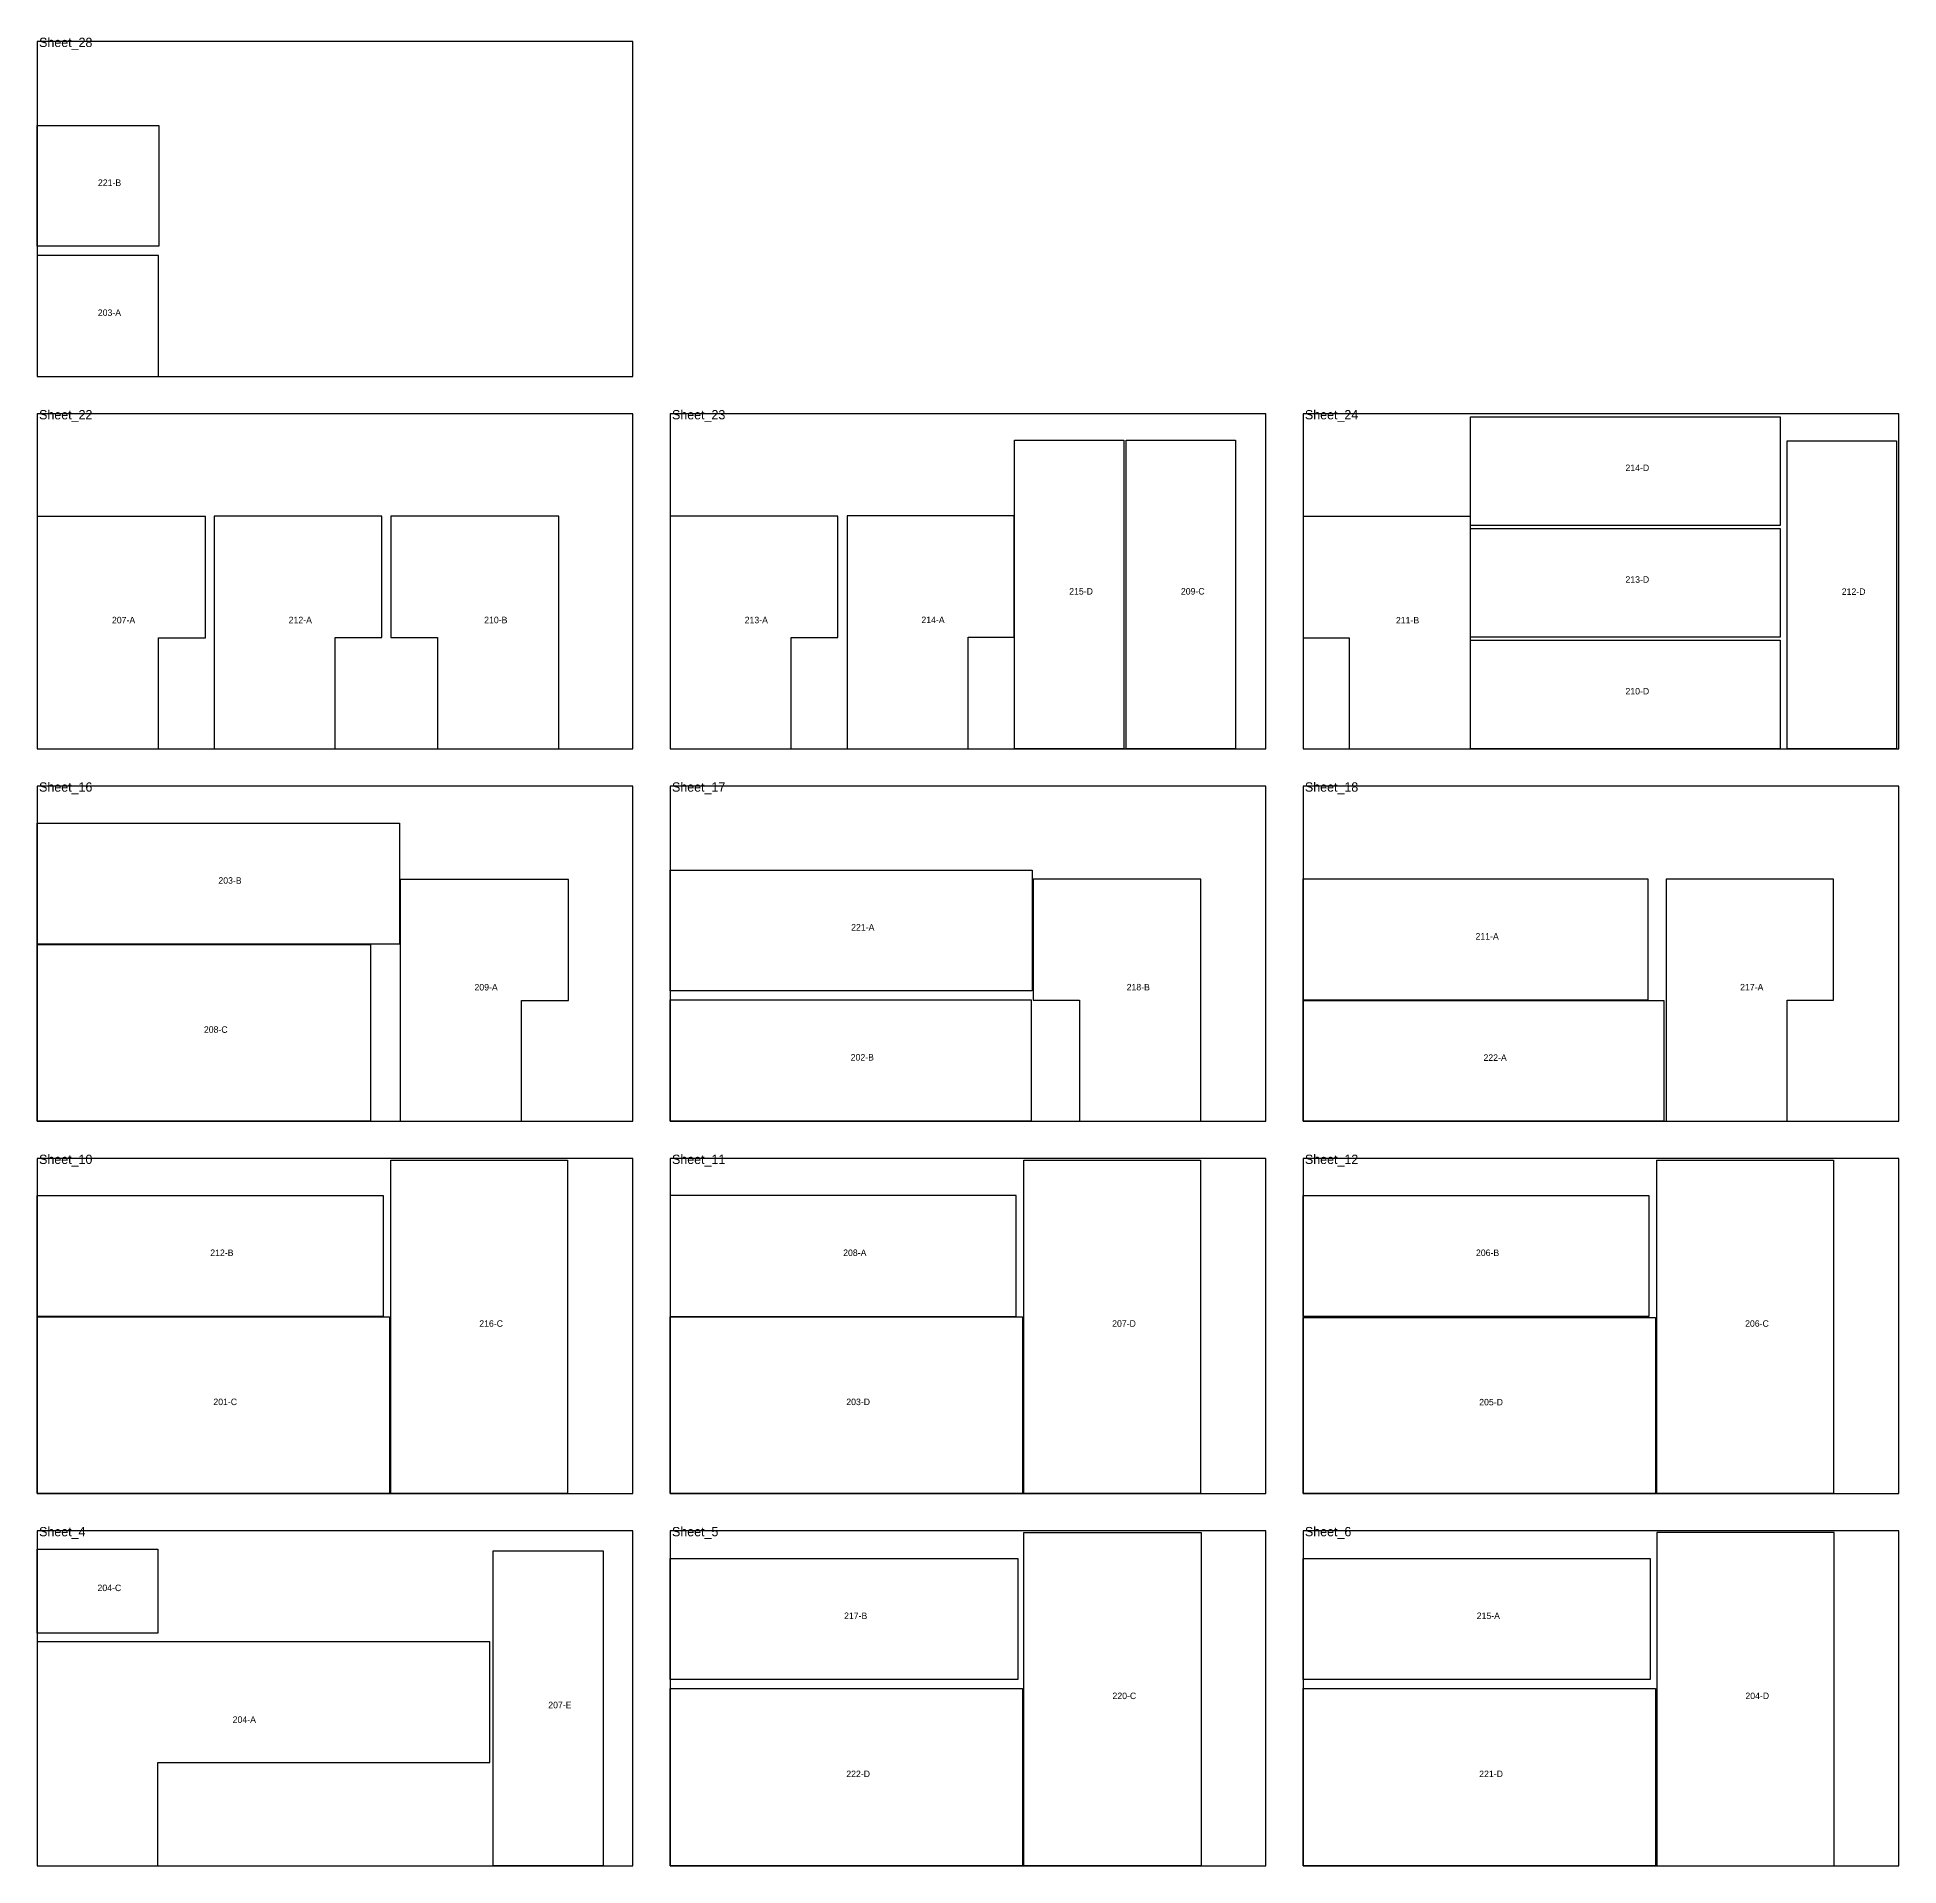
# Model space of a CAD drawing. Header units: metres. Extents: x 0 to 20200, y 0 to 9823.
# Drawn here: x 10200 to 20200, y 0 to 9823 of the extents above; entities that cross this region are included whole.
import ezdxf

# ---------------------------------------------------------------- set-up
doc = ezdxf.new("R2010")
doc.units = ezdxf.units.M
for name, color, linetype in [('PLATE_NUMBERS', 7, 'Continuous'), ('SHEET_BORDER', 7, 'Continuous'), ('SPEC_PLATES', 7, 'Continuous')]:
    doc.layers.add(name, color=color, linetype=linetype)

msp = doc.modelspace()

# ---------------------------------------------------------------- linework, layer by layer
at = {"layer": 'SHEET_BORDER', "color": 1}
for points in [[(10200, 8000), (13400, 8000), (13400, 9800), (10200, 9800), (10200, 8000)], [(10200, 6000), (13400, 6000), (13400, 7800), (10200, 7800), (10200, 6000)], [(13600, 6000), (16800, 6000), (16800, 7800), (13600, 7800), (13600, 6000)], [(17000, 6000), (20200, 6000), (20200, 7800), (17000, 7800), (17000, 6000)], [(10200, 4000), (13400, 4000), (13400, 5800), (10200, 5800), (10200, 4000)], [(13600, 4000), (16800, 4000), (16800, 5800), (13600, 5800), (13600, 4000)], [(17000, 4000), (20200, 4000), (20200, 5800), (17000, 5800), (17000, 4000)], [(10200, 2000), (13400, 2000), (13400, 3800), (10200, 3800), (10200, 2000)], [(13600, 2000), (16800, 2000), (16800, 3800), (13600, 3800), (13600, 2000)], [(17000, 2000), (20200, 2000), (20200, 3800), (17000, 3800), (17000, 2000)], [(10200, 0), (13400, 0), (13400, 1800), (10200, 1800), (10200, 0)], [(13600, 0), (16800, 0), (16800, 1800), (13600, 1800), (13600, 0)], [(17000, 0), (20200, 0), (20200, 1800), (17000, 1800), (17000, 0)]]:
    msp.add_lwpolyline(points, dxfattribs=at)
at = {"layer": 'SPEC_PLATES'}
for points in [[(10200, 9347.7), (10852.4625, 9347.7), (10852.4625, 8700), (10200, 8700), (10200, 9347.7)], [(10850.875, 8650.875), (10200, 8650.875), (10200, 8000), (10850.875, 8000), (10850.875, 8650.875)], [(17900, 7784.2), (19563.7, 7784.2), (19563.7, 7200), (17900, 7200), (17900, 7784.2)], [(15450, 6000), (15450, 7657.35), (16037.375, 7657.35), (16037.375, 6000), (15450, 6000)], [(16050, 6000), (16050, 7657.35), (16637.375, 7657.35), (16637.375, 6000), (16050, 6000)], [(19600, 6000), (19600, 7654.175), (20187.375, 7654.175), (20187.375, 6000), (19600, 6000)], [(11103.2875, 7247.775), (10200, 7247.775), (10200, 6000), (10850.875, 6000), (10850.875, 6596.9), (11103.2875, 6596.9), (11103.2875, 7247.775)], [(12051.7, 7249.3625), (11150, 7249.3625), (11150, 6000), (11800.875, 6000), (11800.875, 6598.4875), (12051.7, 6598.4875), (12051.7, 7249.3625)], [(13001.7, 7249.362), (12100, 7249.362), (12100, 6598.487), (12350.825, 6598.487), (12350.825, 6000), (13001.7, 6000), (13001.7, 7249.362)], [(14250.875, 6598.4875), (14500.1125, 6598.4875), (14500.1125, 7249.3625), (13600, 7249.3625), (13600, 6000), (14250.875, 6000), (14250.875, 6598.4875)], [(15448.525, 7250.95), (14550, 7250.95), (14550, 6000), (15200.375, 6000), (15200.375, 6600.075), (15448.525, 6600.075), (15448.525, 7250.95)], [(17898.525, 7247.775), (17000, 7247.775), (17000, 6596.9), (17247.65, 6596.9), (17247.65, 6000), (17898.525, 6000), (17898.525, 7247.775)], [(17900, 7184.2), (19563.7, 7184.2), (19563.7, 6600), (17900, 6600), (17900, 7184.2)], [(17900, 6584.2), (19563.7, 6584.2), (19563.7, 6000), (17900, 6000), (17900, 6584.2)], [(10200, 5600.875), (12146.275, 5600.875), (12146.275, 4950), (10200, 4950), (10200, 5600.875)], [(13600, 5347.7), (15544.6875, 5347.7), (15544.6875, 4700), (13600, 4700), (13600, 5347.7)], [(16450.113, 5300.163), (15550, 5300.163), (15550, 4649.288), (15799.238, 4649.288), (15799.238, 4000), (16450.113, 4000), (16450.113, 5300.163)], [(17000, 5300.875), (18852.6125, 5300.875), (18852.6125, 4650), (17000, 4650), (17000, 5300.875)], [(19850.113, 5300.163), (18950, 5300.163), (18950, 4000), (19600.875, 4000), (19600.875, 4649.288), (19850.113, 4649.288), (19850.113, 5300.163)], [(13053.2875, 5298.575), (12150, 5298.575), (12150, 4000), (12800.875, 4000), (12800.875, 4647.7), (13053.2875, 4647.7), (13053.2875, 5298.575)], [(10200, 4949.125), (11990.7, 4949.125), (11990.7, 4000), (10200, 4000), (10200, 4949.125)], [(13600, 4650.875), (15539.925, 4650.875), (15539.925, 4000), (13600, 4000), (13600, 4650.875)], [(17000, 4647.7), (18938.3375, 4647.7), (18938.3375, 4000), (17000, 4000), (17000, 4647.7)], [(12100, 2000), (12100, 3790.7), (13049.125, 3790.7), (13049.125, 2000), (12100, 2000)], [(15500, 2000), (15500, 3790.7), (16449.125, 3790.7), (16449.125, 2000), (15500, 2000)], [(18900, 2000), (18900, 3790.7), (19849.125, 3790.7), (19849.125, 2000), (18900, 2000)], [(10200, 3600.875), (12058.9625, 3600.875), (12058.9625, 2950), (10200, 2950), (10200, 3600.875)], [(13600, 2950), (15458.9625, 2950), (15458.9625, 3600.875), (13600, 3600.875), (13600, 2950)], [(17000, 3600.875), (18857.375, 3600.875), (18857.375, 2950), (17000, 2950), (17000, 3600.875)], [(10200, 2949.125), (12092.3, 2949.125), (12092.3, 2000), (10200, 2000), (10200, 2949.125)], [(13600, 2949.125), (15492.3, 2949.125), (15492.3, 2000), (13600, 2000), (13600, 2949.125)], [(17000, 2945.95), (18892.3, 2945.95), (18892.3, 2000), (17000, 2000), (17000, 2945.95)], [(10200, 1700.85), (10847.7, 1700.85), (10847.7, 1250), (10200, 1250), (10200, 1700.85)], [(15500, 0), (15500, 1790.7), (16452.3, 1790.7), (16452.3, 0), (15500, 0)], [(18900, 1790.7), (18900, 0), (19852.3, 0), (19852.3, 1790.7), (18900, 1790.7)], [(12650, 0), (12650, 1692.275), (13240.55, 1692.275), (13240.55, 0), (12650, 0)], [(13600, 1650.875), (15468.488, 1650.875), (15468.488, 1000), (13600, 1000), (13600, 1650.875)], [(17000, 1650.875), (18865.313, 1650.875), (18865.313, 1000), (17000, 1000), (17000, 1650.875)], [(12632.05, 1203.325), (10200, 1203.325), (10200, 0), (10847.7, 0), (10847.7, 555.625), (12632.05, 555.625), (12632.05, 1203.325)], [(13600, 952.3), (15492.3, 952.3), (15492.3, 0), (13600, 0), (13600, 952.3)], [(17000, 952.3), (18892.3, 952.3), (18892.3, 0), (17000, 0), (17000, 952.3)]]:
    msp.add_lwpolyline(points, dxfattribs=at)

# ---------------------------------------------------------------- texts
at = {"layer": 'PLATE_NUMBERS'}
for s, p in [('221-B', (10526.23125, 9023.85)), ('203-A', (10525.4375, 8325.4375)), ('214-D', (18731.85, 7492.1)), ('213-D', (18731.85, 6892.1)), ('215-D', (15743.6875, 6828.675)), ('209-C', (16343.6875, 6828.675)), ('212-D', (19893.6875, 6827.0875)), ('207-A', (10601.428353, 6674.102897)), ('212-A', (11550.817712, 6674.713538)), ('210-B', (12600.882263, 6674.713263)), ('213-A', (14000.287957, 6674.449543)), ('214-A', (14949.602816, 6675.172861)), ('211-B', (17498.687341, 6673.312341)), ('210-D', (18731.85, 6292.1)), ('203-B', (11173.1375, 5275.4375)), ('221-A', (14572.34375, 5023.85)), ('211-A', (17926.30625, 4975.4375)), ('209-A', (12548.9394, 4701.99185)), ('218-B', (16052.279018, 4702.304018)), ('217-A', (19347.833982, 4702.304018)), ('208-C', (11095.35, 4474.5625)), ('202-B', (14569.9625, 4325.4375)), ('222-A', (17969.16875, 4323.85)), ('212-B', (11129.48125, 3275.4375)), ('208-A', (14529.48125, 3275.4375)), ('206-B', (17928.6875, 3275.4375)), ('216-C', (12574.5625, 2895.35)), ('207-D', (15974.5625, 2895.35)), ('206-C', (19374.5625, 2895.35)), ('201-C', (11146.15, 2474.5625)), ('203-D', (14546.15, 2474.5625)), ('205-D', (17946.15, 2472.975)), ('204-C', (10523.85, 1475.425)), ('217-B', (14534.244, 1325.4375)), ('215-A', (17932.6565, 1325.4375)), ('220-C', (15976.15, 895.35)), ('204-D', (19376.15, 895.35)), ('204-A', (11250.105101, 767.582399)), ('207-E', (12945.275, 846.1375)), ('222-D', (14546.15, 476.15)), ('221-D', (17946.15, 476.15))]:
    msp.add_text(s, height=35, dxfattribs=at).set_placement(p)
at = {"layer": 'SHEET_BORDER', "color": 1}
for s, p in [('Sheet_28', (10210, 9770)), ('Sheet_22', (10210, 7770)), ('Sheet_23', (13610, 7770)), ('Sheet_24', (17010, 7770)), ('Sheet_16', (10210, 5770)), ('Sheet_17', (13610, 5770)), ('Sheet_18', (17010, 5770)), ('Sheet_10', (10210, 3770)), ('Sheet_11', (13610, 3770)), ('Sheet_12', (17010, 3770)), ('Sheet_4', (10210, 1770)), ('Sheet_5', (13610, 1770)), ('Sheet_6', (17010, 1770))]:
    msp.add_text(s, height=50, dxfattribs=at).set_placement(p)

doc.saveas('drawing.dxf')
